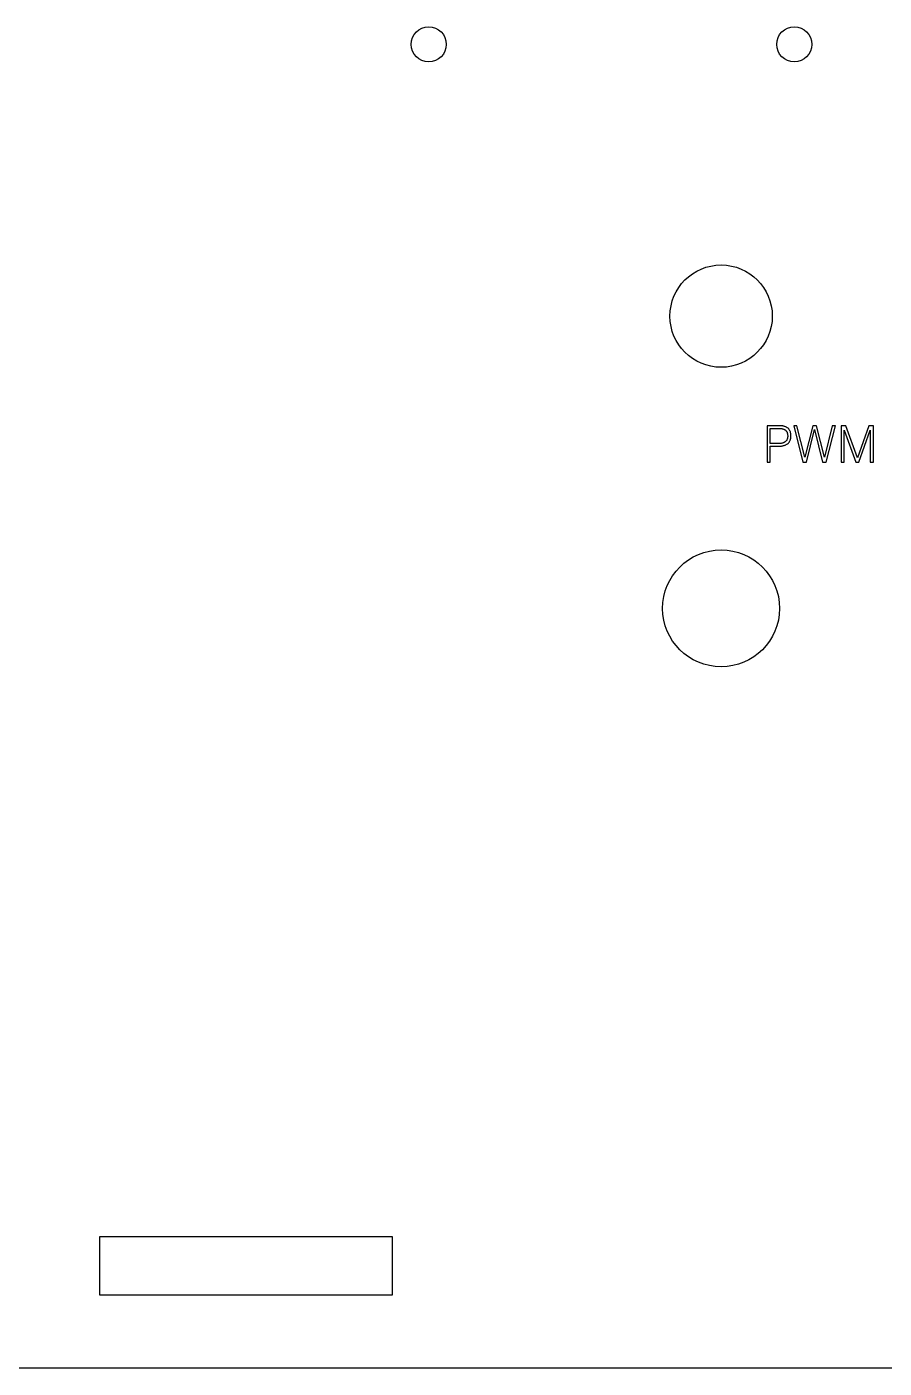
# Model space of a CAD drawing. Header units: millimetres. Extents: x 166 to 666, y 174 to 359.
# Drawn here: x 400.9 to 459.5, y 174.2 to 266 of the extents above; entities that cross this region are included whole.
import ezdxf

# ---------------------------------------------------------------- set-up
doc = ezdxf.new("R2010")
doc.units = ezdxf.units.MM

msp = doc.modelspace()

# ---------------------------------------------------------------- linework, layer by layer
at = {"color": 7, "linetype": 'Continuous', "lineweight": 25}
for p, q in [((452.355, 238.684), (451.515, 238.684)), ((451.515, 238.684), (451.515, 236.184)), ((453.561, 238.684), (453.342, 238.684)), ((453.342, 238.684), (453.967, 236.184)), ((454.099, 236.522), (453.561, 238.684)), ((454.634, 238.684), (454.099, 236.522)), ((454.906, 238.684), (454.634, 238.684)), ((455.433, 236.522), (454.906, 238.684)), ((455.978, 238.684), (455.433, 236.522)), ((455.554, 236.184), (456.189, 238.684)), ((456.189, 238.684), (455.978, 238.684)), ((456.892, 238.684), (456.58, 238.684)), ((456.58, 238.684), (456.58, 236.184)), ((457.69, 236.476), (456.892, 238.684)), ((458.473, 238.684), (457.69, 236.476)), ((458.785, 238.684), (458.473, 238.684)), ((458.785, 236.184), (458.785, 238.684)), ((451.734, 238.494), (452.349, 238.494)), ((451.734, 237.463), (451.734, 238.494)), ((454.207, 236.184), (454.765, 238.414)), ((454.765, 238.414), (455.311, 236.184)), ((456.798, 236.184), (456.798, 238.371)), ((456.798, 238.371), (457.588, 236.184)), ((457.793, 236.184), (458.567, 238.371)), ((458.567, 238.371), (458.567, 236.184)), ((452.253, 237.463), (451.734, 237.463)), ((451.734, 236.184), (451.734, 237.276)), ((451.734, 237.276), (452.246, 237.276)), ((451.515, 236.184), (451.734, 236.184)), ((453.967, 236.184), (454.207, 236.184)), ((455.311, 236.184), (455.554, 236.184)), ((456.58, 236.184), (456.798, 236.184)), ((457.588, 236.184), (457.793, 236.184)), ((458.567, 236.184), (458.785, 236.184)), ((405.871, 183.184), (425.871, 183.184)), ((405.871, 179.184), (405.871, 183.184)), ((425.871, 183.184), (425.871, 179.184)), ((425.871, 179.184), (405.871, 179.184)), ((655.871, 174.184), (175.871, 174.184))]:
    msp.add_line(p, q, dxfattribs=at)
for centre, radius in [((428.371, 264.784), 1.2), ((453.371, 264.784), 1.2), ((448.371, 246.184), 3.5), ((448.371, 226.184), 4)]:
    msp.add_circle(centre, radius, dxfattribs=at)
for points, knots in [([(453.144, 237.986), (453.144, 238.014), (453.143, 238.069), (453.133, 238.148), (453.118, 238.222), (453.096, 238.291), (453.068, 238.354), (453.035, 238.412), (452.994, 238.464), (452.948, 238.51), (452.895, 238.552), (452.836, 238.587), (452.771, 238.617), (452.699, 238.642), (452.622, 238.661), (452.538, 238.674), (452.449, 238.683), (452.387, 238.683), (452.355, 238.684)], [0, 0, 0, 0, 0.070174, 0.1358, 0.198057, 0.257247, 0.314465, 0.369336, 0.423456, 0.478034, 0.532736, 0.589527, 0.648566, 0.710901, 0.776723, 0.846513, 0.920714, 1, 1, 1, 1]), ([(452.246, 237.276), (452.282, 237.277), (452.353, 237.278), (452.454, 237.286), (452.549, 237.299), (452.637, 237.318), (452.719, 237.342), (452.793, 237.373), (452.86, 237.409), (452.92, 237.451), (452.973, 237.498), (453.019, 237.551), (453.058, 237.61), (453.09, 237.674), (453.114, 237.744), (453.132, 237.82), (453.142, 237.901), (453.143, 237.957), (453.144, 237.986)], [0, 0, 0, 0, 0.083036, 0.160934, 0.233971, 0.302477, 0.367223, 0.428108, 0.485964, 0.541467, 0.59538, 0.648534, 0.702116, 0.756349, 0.812731, 0.871655, 0.934147, 1, 1, 1, 1]), ([(452.926, 237.987), (452.925, 237.965), (452.925, 237.923), (452.917, 237.862), (452.904, 237.805), (452.886, 237.753), (452.863, 237.704), (452.834, 237.66), (452.799, 237.621), (452.76, 237.586), (452.715, 237.555), (452.664, 237.529), (452.608, 237.507), (452.548, 237.489), (452.481, 237.476), (452.41, 237.467), (452.333, 237.462), (452.28, 237.463), (452.253, 237.463)], [0, 0, 0, 0, 0.066424, 0.128692, 0.18791, 0.244116, 0.298705, 0.352105, 0.404953, 0.458478, 0.513582, 0.571145, 0.632125, 0.696598, 0.764806, 0.838479, 0.916753, 1, 1, 1, 1]), ([(452.349, 238.494), (452.372, 238.494), (452.418, 238.494), (452.484, 238.488), (452.545, 238.479), (452.602, 238.465), (452.654, 238.448), (452.702, 238.426), (452.745, 238.401), (452.783, 238.37), (452.818, 238.337), (452.847, 238.298), (452.872, 238.256), (452.892, 238.21), (452.908, 238.16), (452.919, 238.106), (452.924, 238.048), (452.925, 238.008), (452.926, 237.987)], [0, 0, 0, 0, 0.079413, 0.15453, 0.224551, 0.290572, 0.352802, 0.411422, 0.468124, 0.523037, 0.577174, 0.630942, 0.686379, 0.742751, 0.802124, 0.864074, 0.930209, 1, 1, 1, 1])]:
    msp.add_open_spline(points, degree=3, knots=knots, dxfattribs=at)

doc.saveas('drawing.dxf')
